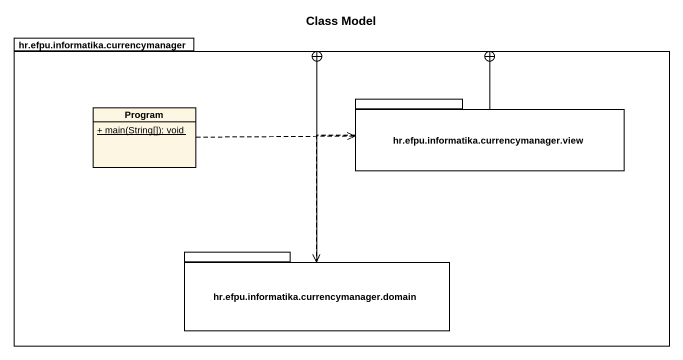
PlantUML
@startuml
title Class Model
hide circle
hide empty members
skinparam classAttributeIconSize 0
package "hr.efpu.informatika.currencymanager" as hr_efpu_informatika {
  package "hr.efpu.informatika.currencymanager.view" as hr_efpu_informatika_2 {
  }
  class Program {
    {static} + main(String[]): void
  }
  package "hr.efpu.informatika.currencymanager.domain" as hr_efpu_informatika_3 {
  }
}
hr_efpu_informatika_2 -left-+ hr_efpu_informatika
hr_efpu_informatika_2 ..> hr_efpu_informatika_3
Program .right.> hr_efpu_informatika_2
hr_efpu_informatika_3 -up-+ hr_efpu_informatika
@enduml
